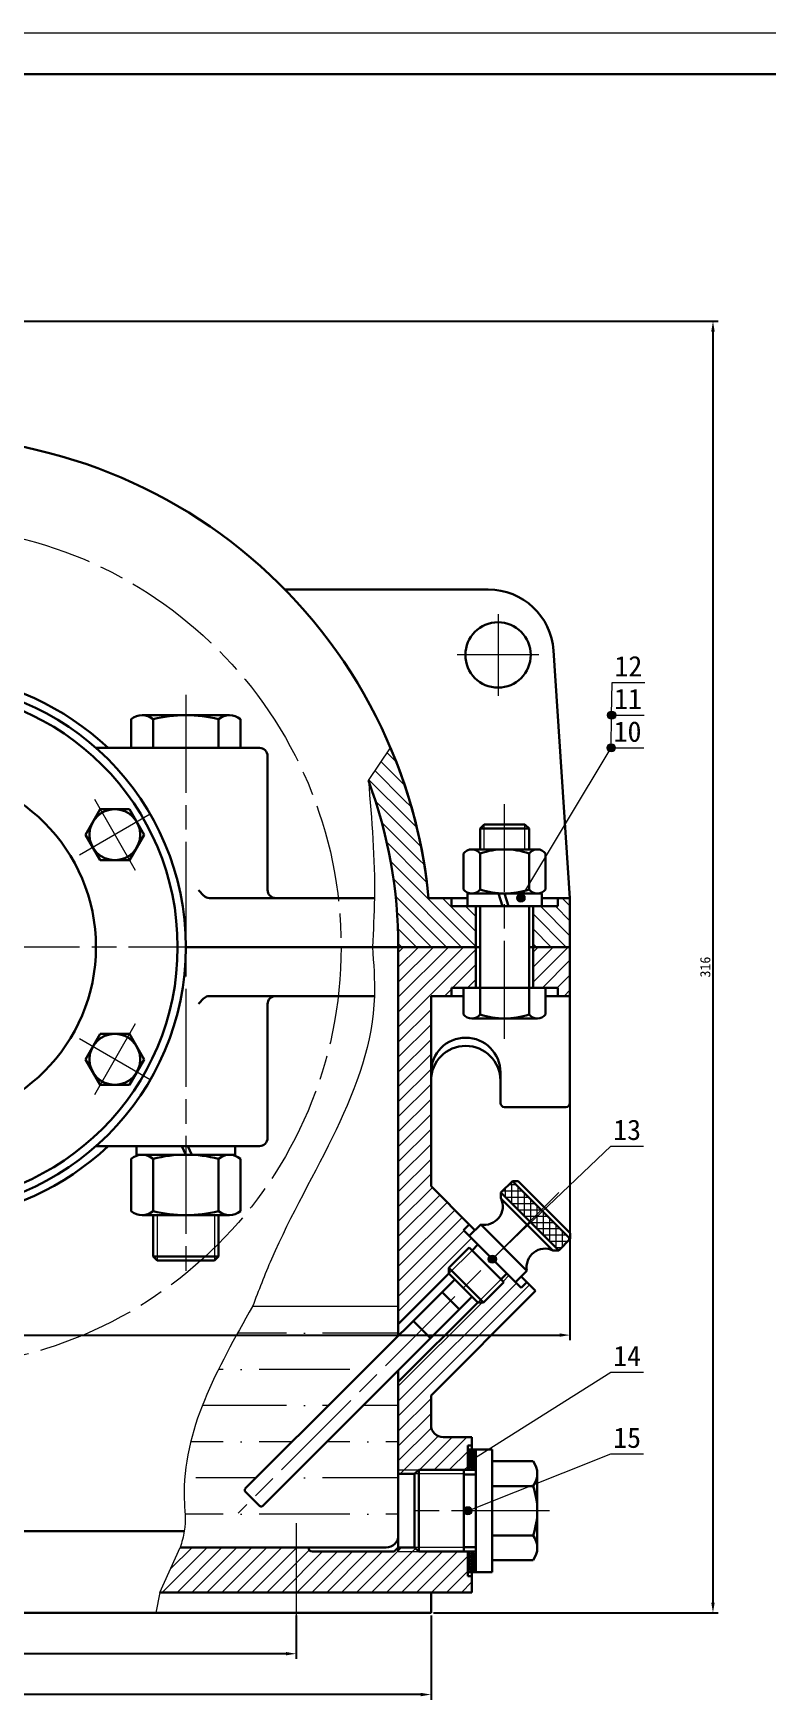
# Model space of a CAD drawing. Header units: millimetres. Extents: x 0 to 1189, y 0 to 841.
# Drawn here: x 449.8 to 629.3, y 433.1 to 841 of the extents above; entities that cross this region are included whole.
import ezdxf
from ezdxf.enums import TextEntityAlignment as Align

# ---------------------------------------------------------------- set-up
doc = ezdxf.new("R2010")
doc.units = ezdxf.units.MM
doc.linetypes.add('ACAD_ISO08W100', pattern=[36, 24, -3, 6, -3])
for name, color, linetype, lineweight in [('中心线', 1, 'ACAD_ISO08W100', 15), ('剖面线', 5, 'Continuous', 15), ('尺寸', 7, 'Continuous', 15), ('文字', 7, 'Continuous', 15), ('标注', 7, 'Continuous', 15), ('粗实线', 7, 'Continuous', 30), ('细实线', 7, 'Continuous', 15)]:
    doc.layers.add(name, color=color, linetype=linetype, lineweight=lineweight)
doc.styles.get("Standard").update_dxf_attribs({"font": ''})
doc.styles.get('Standard').set_extended_font_data('SimSun')
doc.dimstyles.new('ISO-25', dxfattribs={"dimtxt": 2.5, "dimasz": 2.5, "dimexe": 1.25, "dimexo": 0.625, "dimtad": 1, "dimtxsty": 'Standard', "dimcen": 2.5, "dimadec": 0, "dimazin": 0, "dimtfac": 1, "dimtmove": 0, "dimatfit": 3, "dimfxl": 1, "dimarcsym": 0})

# ---------------------------------------------------------------- blocks, each defined once
blk = doc.blocks.new('*D2675')
at = {"layer": 'Defpoints', "color": 0, "transparency": 16777216}
for p in [(337.59, 770.5), (547.12, 454.33), (616.12, 454.33)]:
    blk.add_point(p, dxfattribs=at)
at = {"layer": '尺寸', "color": 0, "lineweight": -2, "transparency": 16777216}
for p, q in [((338.22, 770.5), (617.37, 770.5)), ((616.12, 768), (616.12, 456.83)), ((547.74, 454.33), (617.37, 454.33))]:
    blk.add_line(p, q, dxfattribs=at)
at = {"layer": '尺寸', "color": 0, "transparency": 16777216}
for points in [[(615.7, 768), (616.54, 768), (616.12, 770.5)], [(615.7, 456.83), (616.54, 456.83), (616.12, 454.33)]]:
    blk.add_solid(points, dxfattribs=at)
at = {"layer": '尺寸', "color": 0, "transparency": 16777216, "insert": (614.24, 612.42), "char_height": 2.5, "attachment_point": 5, "rotation": 90}
blk.add_mtext('316', dxfattribs=at)
blk = doc.blocks.new('*D2677')
at = {"layer": 'Defpoints', "color": 0, "transparency": 16777216}
for p in [(212.67, 454.33), (514.12, 454.33), (212.67, 444.33)]:
    blk.add_point(p, dxfattribs=at)
at = {"layer": '尺寸', "color": 0, "lineweight": -2, "transparency": 16777216}
for p, q in [((212.67, 453.71), (212.67, 443.08)), ((514.12, 453.71), (514.12, 443.08)), ((511.62, 444.33), (215.17, 444.33))]:
    blk.add_line(p, q, dxfattribs=at)
at = {"layer": '尺寸', "color": 0, "transparency": 16777216}
for points in [[(215.17, 444.75), (215.17, 443.92), (212.67, 444.33)], [(511.62, 444.75), (511.62, 443.92), (514.12, 444.33)]]:
    blk.add_solid(points, dxfattribs=at)
at = {"layer": '尺寸', "color": 0, "transparency": 16777216, "insert": (363.39, 446.21), "char_height": 2.5, "attachment_point": 5}
blk.add_mtext('301', dxfattribs=at)
blk = doc.blocks.new('*D2678')
at = {"layer": 'Defpoints', "color": 0, "transparency": 16777216}
for p in [(145.67, 617.33), (581.12, 617.33), (581.12, 522.33)]:
    blk.add_point(p, dxfattribs=at)
at = {"layer": '尺寸', "color": 0, "lineweight": -2, "transparency": 16777216}
for p, q in [((145.67, 616.71), (145.67, 521.08)), ((581.12, 616.71), (581.12, 521.08)), ((148.17, 522.33), (578.62, 522.33))]:
    blk.add_line(p, q, dxfattribs=at)
at = {"layer": '尺寸', "color": 0, "transparency": 16777216}
for points in [[(148.17, 522.75), (148.17, 521.92), (145.67, 522.33)], [(578.62, 522.75), (578.62, 521.92), (581.12, 522.33)]]:
    blk.add_solid(points, dxfattribs=at)
at = {"layer": '尺寸', "color": 0, "transparency": 16777216, "insert": (363.39, 524.21), "char_height": 2.5, "attachment_point": 5}
blk.add_mtext('435', dxfattribs=at)
blk = doc.blocks.new('*D2679')
at = {"layer": 'Defpoints', "color": 0, "transparency": 16777216}
for p in [(179.67, 454.33), (547.12, 454.33), (179.67, 434.33)]:
    blk.add_point(p, dxfattribs=at)
at = {"layer": '尺寸', "color": 0, "lineweight": -2, "transparency": 16777216}
for p, q in [((179.67, 453.71), (179.67, 433.08)), ((547.12, 453.71), (547.12, 433.08)), ((544.62, 434.33), (182.17, 434.33))]:
    blk.add_line(p, q, dxfattribs=at)
at = {"layer": '尺寸', "color": 0, "transparency": 16777216}
for points in [[(182.17, 434.75), (182.17, 433.92), (179.67, 434.33)], [(544.62, 434.75), (544.62, 433.92), (547.12, 434.33)]]:
    blk.add_solid(points, dxfattribs=at)
at = {"layer": '尺寸', "color": 0, "transparency": 16777216, "insert": (363.39, 436.21), "char_height": 2.5, "attachment_point": 5}
blk.add_mtext('367', dxfattribs=at)

msp = doc.modelspace()

# ---------------------------------------------------------------- hatches: boundary and pattern name
at = {"layer": '剖面线'}
h = msp.add_hatch(color=256, dxfattribs=at)
edge = h.paths.add_edge_path(flags=16)
edge.add_arc((591.32, 674.08), 1, 0, 360)
h = msp.add_hatch(dxfattribs=at)
h.set_pattern_fill('ANSI31', color=256, scale=0.81562, angle=90, style=0)
edge = h.paths.add_edge_path(flags=16)
edge.add_line((547.12, 629.33), (552.12, 629.33))
edge.add_line((552.12, 629.33), (552.12, 627.33))
edge.add_line((552.12, 627.33), (558.12, 627.33))
edge.add_line((558.12, 627.33), (558.12, 617.33))
edge.add_line((558.12, 617.33), (539.12, 617.33))
edge.add_arc((422.12, 617.33), 117, 0, 20.3798)
edge.add_line((531.8, 658.08), (537.22, 666.08))
edge.add_arc((422.12, 617.33), 125, 5.5089, 22.9516, ccw=False)
edge.add_line((546.54, 629.33), (547.12, 629.33))
h = msp.add_hatch(color=256, dxfattribs=at)
edge = h.paths.add_edge_path(flags=16)
edge.add_arc((591.22, 666.08), 1, 0, 360)
h = msp.add_hatch(color=256, dxfattribs=at)
edge = h.paths.add_edge_path(flags=16)
edge.add_arc((569.12, 629.33), 1, 0, 360)
h = msp.add_hatch(dxfattribs=at)
h.set_pattern_fill('ANSI31', color=256, scale=0.81562, angle=90, style=0)
h.paths.add_polyline_path([(581.12, 629.33), (581.12, 617.33), (572.12, 617.33), (572.12, 627.33), (578.12, 627.33), (578.12, 629.33)], flags=16)
h = msp.add_hatch(dxfattribs=at)
h.set_pattern_fill('ANSI31', color=256, scale=0.81562, style=0)
h.paths.add_polyline_path([(547.12, 605.33), (552.12, 605.33), (552.12, 607.33), (558.12, 607.33), (558.12, 617.33), (539.12, 617.33), (539.12, 525), (551.51, 537.4), (551.51, 538.81), (556.46, 543.76), (557.17, 543.05), (558.58, 544.47), (555.05, 548), (556.46, 549.42), (547.12, 558.76)], flags=16)
h = msp.add_hatch(dxfattribs=at)
h.set_pattern_fill('ANSI31', color=256, scale=0.81562, style=0)
h.paths.add_polyline_path([(581.12, 605.33), (581.12, 617.33), (572.12, 617.33), (572.12, 607.33), (578.12, 607.33), (578.12, 605.33)], flags=16)
h = msp.add_hatch(dxfattribs=at)
h.set_pattern_fill('ANSI37', color=256, scale=0.486535, angle=45, style=0)
h.paths.add_polyline_path([(578.38, 543.05), (581.21, 545.88), (567.07, 560.03), (564.24, 557.2)], flags=16)
h = msp.add_hatch(color=256, dxfattribs=at)
edge = h.paths.add_edge_path(flags=16)
edge.add_arc((562.12, 540.93), 1, 0, 360)
h = msp.add_hatch(dxfattribs=at)
h.set_pattern_fill('ANSI31', color=256, scale=0.81562, style=0)
edge = h.paths.add_edge_path(flags=16)
edge.add_line((570.61, 535.28), (569.19, 533.86))
edge.add_line((569.19, 533.86), (565.66, 537.4))
edge.add_line((565.66, 537.4), (564.24, 535.98))
edge.add_line((564.24, 535.98), (564.95, 535.28))
edge.add_line((564.95, 535.28), (560, 530.33))
edge.add_line((560, 530.33), (558.58, 530.33))
edge.add_line((558.58, 530.33), (539.12, 510.86))
edge.add_line((539.12, 510.86), (539.12, 501.33))
edge.add_line((539.12, 501.33), (539.12, 488.33))
edge.add_line((539.12, 488.33), (543.12, 488.33))
edge.add_line((543.12, 488.33), (544.12, 489.33))
edge.add_line((544.12, 489.33), (556.12, 489.33))
edge.add_line((556.12, 489.33), (556.12, 495.33))
edge.add_line((556.12, 495.33), (557.12, 495.33))
edge.add_line((557.12, 495.33), (557.12, 497.33))
edge.add_line((557.12, 497.33), (550.12, 497.33))
edge.add_arc((550.12, 500.33), 3, 180, 270, ccw=False)
edge.add_line((547.12, 500.33), (547.12, 501.33))
edge.add_line((547.12, 501.33), (547.12, 507.55))
edge.add_line((547.12, 507.55), (572.73, 533.16))
edge.add_line((572.73, 533.16), (570.61, 535.28))
h = msp.add_hatch(dxfattribs=at)
h.set_pattern_fill('ANSI36', color=256, scale=2.79084, angle=135, style=0)
edge = h.paths.add_edge_path(flags=16)
edge.add_line((539.12, 501.33), (539.12, 510.86))
edge.add_line((539.12, 510.86), (539.12, 513.69))
edge.add_line((539.12, 513.69), (505.92, 480.49))
edge.add_arc((505.57, 480.85), 0.5, 225, 315, ccw=False)
edge.add_line((505.22, 480.49), (503.45, 482.26))
edge.add_line((503.45, 482.26), (501.68, 484.03))
edge.add_arc((502.03, 484.38), 0.5, 135, 225, ccw=False)
edge.add_line((501.68, 484.74), (539.12, 522.18))
edge.add_line((539.12, 522.18), (539.12, 529.33))
edge.add_line((539.12, 529.33), (503.45, 529.33))
edge.add_spline(control_points=[(503.45, 529.33), (494.83, 514.14), (484.85, 496.53), (487.3, 475.53), (486.14, 471.66), (485.74, 470.33)], knot_values=[0, 0, 0, 0, 49.949383, 57.878316, 62.001421, 62.001421, 62.001421, 62.001421], degree=3, periodic=0)
edge.add_line((485.74, 470.33), (536.12, 470.33))
edge.add_arc((536.12, 473.33), 3, 270, 360)
edge.add_line((539.12, 473.33), (539.12, 501.33))
h = msp.add_hatch(dxfattribs=at)
h.set_pattern_fill('ANSI37', color=256, scale=0.1, angle=90, style=0)
h.paths.add_polyline_path([(556.12, 494.33), (558.12, 494.33), (558.12, 489.33), (556.12, 489.33)], flags=16)
h = msp.add_hatch(color=256, dxfattribs=at)
edge = h.paths.add_edge_path(flags=16)
edge.add_arc((557.12, 491.83), 1, 0, 360)
h = msp.add_hatch(color=256, dxfattribs=at)
edge = h.paths.add_edge_path(flags=16)
edge.add_arc((556.12, 479.33), 1, 0, 360)
h = msp.add_hatch(dxfattribs=at)
h.set_pattern_fill('ANSI31', color=256, scale=0.81562, style=0)
edge = h.paths.add_edge_path(flags=16)
edge.add_line((480.74, 459.33), (485.74, 470.33))
edge.add_line((485.74, 470.33), (517.12, 470.33))
edge.add_arc((518.12, 470.33), 1, 180, 270)
edge.add_line((518.12, 469.33), (538.12, 469.33))
edge.add_line((538.12, 469.33), (539.12, 470.33))
edge.add_line((539.12, 470.33), (543.12, 470.33))
edge.add_line((543.12, 470.33), (544.12, 469.33))
edge.add_line((544.12, 469.33), (556.12, 469.33))
edge.add_line((556.12, 469.33), (556.12, 463.33))
edge.add_line((556.12, 463.33), (557.12, 463.33))
edge.add_line((557.12, 463.33), (557.12, 459.33))
edge.add_line((557.12, 459.33), (480.74, 459.33))
h = msp.add_hatch(dxfattribs=at)
h.set_pattern_fill('ANSI37', color=256, scale=0.1, angle=90, style=0)
h.paths.add_polyline_path([(556.12, 464.33), (558.12, 464.33), (558.12, 469.33), (556.12, 469.33)], flags=16)

# ---------------------------------------------------------------- linework, layer by layer
at = {"layer": '中心线'}
for p, q in [((563.52, 698.83), (563.52, 678.83)), ((573.52, 688.83), (553.52, 688.83)), ((487.12, 679.08), (487.12, 535.59)), ((464.75, 653.49), (474.75, 636.17)), ((464.75, 653.49), (474.75, 636.17)), ((478.41, 649.83), (461.09, 639.83)), ((478.41, 649.83), (461.09, 639.83)), ((565.12, 594.83), (565.12, 652.33)), ((497.12, 617.33), (347.12, 617.33)), ((474.75, 598.49), (464.75, 581.17)), ((474.75, 598.49), (464.75, 581.17)), ((478.41, 584.83), (461.09, 594.83)), ((478.41, 584.83), (461.09, 594.83)), ((578.38, 557.2), (499.91, 478.73)), ((576.12, 479.33), (540.12, 479.33)), ((514.12, 476.33), (514.12, 452.33))]:
    msp.add_line(p, q, dxfattribs=at)
msp.add_circle((422.12, 617.33), 103, dxfattribs=at)
at = {"layer": '剖面线'}
for centre in [(591.32, 674.08), (591.22, 666.08), (569.12, 629.33), (562.12, 540.93), (557.12, 491.83), (556.12, 479.33)]:
    msp.add_circle(centre, 1, dxfattribs=at)
at = {"layer": '标注'}
for p, q in [((591.32, 674.08), (591.42, 682.08)), ((591.42, 682.08), (599.42, 682.08)), ((591.22, 666.08), (591.32, 674.08)), ((591.32, 674.08), (599.32, 674.08)), ((569.12, 629.33), (591.22, 666.08)), ((591.22, 666.08), (599.22, 666.08)), ((562.12, 540.93), (591.12, 568.59)), ((591.12, 568.59), (599.12, 568.59)), ((557.12, 491.83), (591.12, 513.23)), ((591.12, 513.23), (599.12, 513.23)), ((556.12, 479.33), (591.12, 493.23)), ((591.12, 493.23), (599.12, 493.23))]:
    msp.add_line(p, q, dxfattribs=at)
at = {"layer": '粗实线'}
for p, q in [((1179, 831), (25, 831)), ((561.14, 704.83), (511.39, 704.83)), ((577.11, 689.89), (581.12, 629.33)), ((473.74, 673.08), (473.74, 666.08)), ((497.81, 674.08), (476.43, 674.08)), ((479.12, 673.08), (479.12, 666.08)), ((495.12, 673.08), (495.12, 666.08)), ((500.49, 673.08), (500.49, 666.08)), ((505.12, 666.08), (465.12, 666.08)), ((507.12, 664.08), (507.12, 631.33)), ((466.16, 651.06), (462.56, 644.83)), ((473.35, 651.06), (466.16, 651.06)), ((476.94, 644.83), (473.35, 651.06)), ((462.56, 644.83), (466.16, 638.61)), ((473.35, 638.61), (476.94, 644.83)), ((559.12, 646.33), (560.12, 647.33)), ((559.12, 641.23), (559.12, 646.33)), ((559.12, 646.33), (571.12, 646.33)), ((560.12, 647.33), (570.12, 647.33)), ((571.12, 646.33), (570.12, 647.33)), ((571.12, 641.23), (571.12, 646.33)), ((557.11, 641.23), (573.13, 641.23)), ((466.16, 638.61), (473.35, 638.61)), ((555.1, 631.43), (555.1, 640.23)), ((559.12, 631.43), (559.12, 640.23)), ((571.12, 631.43), (571.12, 640.23)), ((575.13, 631.43), (575.13, 640.23)), ((491.56, 629.89), (490.22, 631.23)), ((492.91, 629.33), (533.27, 629.33)), ((507.12, 631.33), (507.12, 631.33)), ((509.12, 629.33), (509.12, 629.33)), ((547.12, 629.33), (546.54, 629.33)), ((547.12, 629.33), (552.12, 629.33)), ((552.12, 629.33), (552.12, 627.33)), ((556.02, 629.33), (552.12, 629.33)), ((556.02, 627.33), (556.02, 630.43)), ((556.02, 630.43), (574.22, 630.43)), ((557.11, 630.43), (573.13, 630.43)), ((564.62, 627.33), (563.62, 630.43)), ((566.12, 627.33), (565.12, 630.43)), ((574.22, 627.33), (574.22, 630.43)), ((574.22, 629.33), (578.12, 629.33)), ((578.12, 627.33), (578.12, 629.33)), ((578.12, 629.33), (581.12, 629.33)), ((581.12, 629.33), (581.12, 617.33)), ((552.12, 627.33), (558.12, 627.33)), ((574.22, 627.33), (556.02, 627.33)), ((558.12, 627.33), (558.12, 617.33)), ((559.12, 607.33), (559.12, 627.33)), ((571.12, 607.33), (571.12, 627.33)), ((572.12, 617.33), (572.12, 627.33)), ((572.12, 627.33), (578.12, 627.33)), ((487.12, 617.33), (540.77, 617.33)), ((532.77, 617.33), (559.12, 617.33)), ((558.12, 617.33), (539.12, 617.33)), ((539.12, 525), (539.12, 617.33)), ((558.12, 617.33), (539.12, 617.33)), ((558.12, 607.33), (558.12, 617.33)), ((581.12, 617.33), (571.12, 617.33)), ((581.12, 617.33), (572.12, 617.33)), ((572.12, 617.33), (572.12, 607.33)), ((581.12, 617.33), (572.12, 617.33)), ((581.12, 605.33), (581.12, 617.33)), ((581.12, 605.33), (581.12, 617.33)), ((491.56, 604.78), (490.22, 603.43)), ((492.91, 605.33), (533.27, 605.33)), ((509.12, 605.33), (509.12, 605.33)), ((547.12, 605.33), (552.12, 605.33)), ((547.12, 605.33), (547.12, 558.76)), ((552.12, 605.33), (552.12, 607.33)), ((552.12, 607.33), (558.12, 607.33)), ((555.1, 605.33), (552.12, 605.33)), ((555.1, 600.83), (555.1, 607.33)), ((575.13, 607.33), (555.1, 607.33)), ((559.12, 600.83), (559.12, 607.33)), ((571.12, 600.83), (571.12, 607.33)), ((572.12, 607.33), (578.12, 607.33)), ((575.13, 600.83), (575.13, 607.33)), ((575.13, 605.33), (578.12, 605.33)), ((578.12, 607.33), (578.12, 605.33)), ((578.12, 605.33), (581.12, 605.33)), ((581.12, 579.13), (581.12, 605.33)), ((507.12, 603.33), (507.12, 603.33)), ((507.12, 570.59), (507.12, 603.33)), ((557.11, 599.83), (573.13, 599.83)), ((466.16, 596.06), (462.56, 589.83)), ((473.35, 596.06), (466.16, 596.06)), ((476.94, 589.83), (473.35, 596.06)), ((462.56, 589.83), (466.16, 583.61)), ((473.35, 583.61), (476.94, 589.83)), ((466.16, 583.61), (473.35, 583.61)), ((564.12, 579.13), (564.12, 586.63)), ((565.12, 578.13), (572.62, 578.13)), ((580.12, 578.13), (572.62, 578.13)), ((505.12, 568.59), (465.12, 568.59)), ((475.02, 568.59), (475.02, 566.49)), ((486.12, 568.59), (487.12, 566.49)), ((487.62, 568.59), (488.62, 566.49)), ((499.22, 568.59), (499.22, 566.49)), ((473.74, 565.49), (473.74, 552.69)), ((499.22, 566.49), (475.02, 566.49)), ((497.81, 566.49), (476.43, 566.49)), ((479.12, 565.49), (479.12, 552.69)), ((495.12, 565.49), (495.12, 552.69)), ((500.49, 565.49), (500.49, 552.69)), ((567.07, 560.03), (564.24, 557.2)), ((581.21, 545.88), (567.07, 560.03)), ((568.48, 560.03), (567.07, 560.03)), ((581.21, 547.3), (568.48, 560.03)), ((547.12, 558.76), (556.46, 549.42)), ((564.24, 557.2), (578.38, 543.05)), ((564.24, 555.78), (564.24, 557.2)), ((564.24, 555.78), (576.97, 543.05)), ((497.81, 551.69), (476.43, 551.69)), ((479.12, 551.69), (479.12, 541.59)), ((495.12, 551.69), (495.12, 541.59)), ((556.46, 549.42), (555.05, 548)), ((555.05, 548), (558.58, 544.47)), ((556.46, 546.59), (559.29, 549.42)), ((556.46, 549.42), (557.88, 548)), ((559.29, 549.42), (570.61, 538.1)), ((581.21, 545.88), (581.21, 547.3)), ((556.46, 543.76), (551.51, 538.81)), ((556.46, 543.76), (551.51, 538.81)), ((567.78, 535.28), (556.46, 546.59)), ((557.17, 543.05), (556.46, 543.76)), ((564.95, 535.28), (556.46, 543.76)), ((558.58, 544.47), (557.17, 543.05)), ((558.58, 544.47), (557.17, 543.05)), ((578.38, 543.05), (576.97, 543.05)), ((578.38, 543.05), (581.21, 545.88)), ((479.12, 541.59), (480.12, 540.59)), ((495.12, 541.59), (479.12, 541.59)), ((494.12, 540.59), (480.12, 540.59)), ((495.12, 541.59), (494.12, 540.59)), ((551.51, 538.81), (551.51, 537.4)), ((551.51, 538.81), (551.51, 537.4)), ((551.51, 538.81), (560, 530.33)), ((501.68, 484.74), (552.93, 535.98)), ((551.51, 537.4), (539.12, 525)), ((551.51, 537.4), (558.58, 530.33)), ((560, 530.33), (564.95, 535.28)), ((564.95, 535.28), (560, 530.33)), ((565.66, 537.4), (564.24, 535.98)), ((565.66, 537.4), (564.24, 535.98)), ((564.24, 535.98), (564.95, 535.28)), ((569.19, 533.86), (565.66, 537.4)), ((570.61, 538.1), (567.78, 535.28)), ((570.61, 535.28), (569.19, 536.69)), ((570.61, 535.28), (569.19, 533.86)), ((570.61, 535.28), (572.73, 533.16)), ((505.92, 480.49), (557.17, 531.74)), ((558.58, 530.33), (539.12, 510.86)), ((572.73, 533.16), (547.12, 507.55)), ((549.81, 532.87), (554.06, 528.63)), ((558.58, 530.33), (560, 530.33)), ((560, 530.33), (558.58, 530.33)), ((539.12, 522.18), (539.12, 525)), ((542.74, 525.8), (546.98, 521.56)), ((539.12, 513.69), (539.12, 510.86)), ((539.12, 510.86), (539.12, 501.33)), ((547.12, 507.55), (547.12, 501.33)), ((539.12, 488.33), (539.12, 501.33)), ((539.12, 470.33), (539.12, 501.33)), ((539.12, 473.33), (539.12, 501.33)), ((547.12, 500.33), (547.12, 501.33)), ((547.12, 501.33), (547.12, 501.33)), ((550.12, 497.33), (557.12, 497.33)), ((556.12, 489.33), (556.12, 495.33)), ((556.12, 495.33), (557.12, 495.33)), ((556.12, 494.33), (558.12, 494.33)), ((556.12, 489.33), (556.12, 494.33)), ((557.12, 495.33), (557.12, 497.33)), ((557.12, 494.33), (557.12, 495.33)), ((558.12, 464.33), (558.12, 494.33)), ((558.12, 494.33), (562.12, 494.33)), ((558.12, 494.33), (558.12, 489.33)), ((562.12, 494.33), (562.12, 464.33)), ((572.12, 491.43), (562.12, 491.43)), ((539.12, 488.33), (543.12, 488.33)), ((543.12, 488.33), (544.12, 489.33)), ((543.12, 488.33), (544.12, 489.33)), ((543.12, 470.33), (543.12, 488.33)), ((544.12, 489.33), (556.12, 489.33)), ((544.12, 489.33), (555.12, 489.33)), ((544.12, 469.33), (544.12, 489.33)), ((555.12, 489.33), (555.12, 488.23)), ((555.12, 469.33), (555.12, 489.33)), ((555.12, 488.23), (558.12, 488.23)), ((558.12, 489.33), (556.12, 489.33)), ((573.12, 470.26), (573.12, 488.41)), ((501.68, 484.03), (503.45, 482.26)), ((505.22, 480.49), (503.45, 482.26)), ((572.12, 485.38), (562.12, 485.38)), ((422.12, 474.33), (486.74, 474.33)), ((572.12, 473.28), (562.12, 473.28)), ((517.12, 470.33), (485.74, 470.33)), ((536.12, 470.33), (485.74, 470.33)), ((517.12, 470.33), (517.12, 470.33)), ((518.12, 469.33), (538.12, 469.33)), ((539.12, 470.33), (538.12, 469.33)), ((539.12, 470.33), (543.12, 470.33)), ((539.12, 470.33), (539.12, 469.33)), ((544.12, 469.33), (543.12, 470.33)), ((543.12, 470.33), (544.12, 469.33)), ((555.12, 469.33), (544.12, 469.33)), ((544.12, 469.33), (556.12, 469.33)), ((558.12, 470.43), (555.12, 470.43)), ((555.12, 470.43), (555.12, 469.33)), ((558.12, 469.33), (556.12, 469.33)), ((556.12, 469.33), (556.12, 464.33)), ((556.12, 469.33), (556.12, 463.33)), ((558.12, 464.33), (558.12, 469.33)), ((562.12, 467.23), (572.12, 467.23)), ((556.12, 464.33), (558.12, 464.33)), ((556.12, 463.33), (557.12, 463.33)), ((557.12, 464.33), (557.12, 463.33)), ((557.12, 463.33), (557.12, 459.33)), ((562.12, 464.33), (558.12, 464.33)), ((557.12, 459.33), (480.74, 459.33)), ((547.12, 459.33), (547.12, 454.33)), ((422.12, 454.33), (479.74, 454.33)), ((547.12, 454.33), (479.74, 454.33))]:
    msp.add_line(p, q, dxfattribs=at)
for centre, radius in [((563.52, 688.83), 8), ((422.12, 617.33), 65), ((422.12, 617.33), 63), ((422.12, 617.33), 43), ((469.75, 644.83), 6.23), ((469.75, 589.83), 6.23)]:
    msp.add_circle(centre, radius, dxfattribs=at)
for centre, radius, start, end in [((422.12, 617.33), 125, 5.5089, 96.7128), ((561.14, 688.83), 16, 3.7889, 90), ((422.12, 617.33), 67, 46.6794, 84.0029), ((476.43, 669.97), 4.11, 49.1802, 130.8198), ((487.12, 641.58), 32.5, 75.75, 104.25), ((497.81, 669.97), 4.11, 49.1802, 130.8198), ((505.12, 664.08), 2, 0, 90), ((422.12, 617.33), 125, 5.5089, 22.9516), ((422.12, 617.33), 117, 0, 20.3798), ((557.11, 638.72), 2.52, 37.0413, 142.9587), ((565.12, 622.73), 18.5, 71.0754, 108.9246), ((573.13, 638.72), 2.52, 37.0413, 142.9587), ((492.91, 631.23), 1.9, 225, 270), ((509.12, 631.33), 2, 180, 270), ((557.11, 632.95), 2.52, 217.0413, 322.9587), ((565.12, 648.93), 18.5, 251.0754, 288.9246), ((573.13, 632.95), 2.52, 217.0413, 322.9587), ((492.91, 603.43), 1.9, 90, 135), ((509.12, 603.33), 2, 90, 180), ((557.11, 602.35), 2.52, 217.0413, 322.9587), ((565.12, 618.33), 18.5, 251.0754, 288.9246), ((573.13, 602.35), 2.52, 217.0413, 322.9587), ((555.62, 586.63), 8.5, 0, 180), ((555.62, 584.63), 8.5, 0, 180), ((565.12, 579.13), 1, 180, 270), ((580.12, 579.13), 1, 270, 0), ((422.12, 617.33), 67, 275.9971, 313.3206), ((505.12, 570.59), 2, 270, 0), ((476.43, 562.38), 4.11, 49.1802, 130.8198), ((487.12, 533.99), 32.5, 75.75, 104.25), ((497.81, 562.38), 4.11, 49.1802, 130.8198), ((560.18, 553.84), 4.51, 258.6901, 25.56), ((476.43, 555.8), 4.11, 229.1802, 310.8198), ((487.12, 584.19), 32.5, 255.75, 284.25), ((497.81, 555.8), 4.11, 229.1802, 310.8198), ((575.02, 538.99), 4.51, 64.44, 191.3099), ((550.12, 500.33), 3, 180, 270), ((568.04, 488.41), 5.08, 323.4144, 36.5856), ((502.03, 484.38), 0.5, 135, 225), ((554.32, 479.33), 18.8, 341.229, 18.771), ((505.57, 480.85), 0.5, 225, 315), ((536.12, 473.33), 3, 270, 0), ((568.04, 470.26), 5.08, 323.4144, 36.5856), ((518.12, 470.33), 1, 180, 270)]:
    msp.add_arc(centre, radius, start, end, dxfattribs=at)
at = {"layer": '细实线'}
for p, q in [((1189, 841), (0, 841)), ((531.8, 658.08), (537.22, 666.08)), ((560.12, 641.23), (560.12, 647.33)), ((570.12, 641.23), (570.12, 647.33)), ((480.12, 551.69), (480.12, 540.59)), ((494.12, 551.69), (494.12, 540.59)), ((551.51, 537.4), (557.17, 543.05)), ((558.58, 530.33), (564.24, 535.98)), ((539.12, 529.33), (503.45, 529.33)), ((539.12, 522.18), (539.12, 529.33)), ((501.68, 484.74), (539.12, 522.18)), ((505.92, 480.49), (539.12, 513.69)), ((539.12, 513.69), (539.12, 510.86)), ((539.12, 501.33), (539.12, 510.86)), ((539.12, 489.33), (544.12, 489.33)), ((555.12, 488.33), (543.12, 488.33)), ((501.68, 484.03), (503.45, 482.26)), ((505.22, 480.49), (503.45, 482.26)), ((480.74, 459.33), (485.74, 470.33)), ((539.12, 469.33), (544.12, 469.33)), ((555.12, 470.33), (543.12, 470.33)), ((480.74, 459.33), (479.74, 454.33))]:
    msp.add_line(p, q, dxfattribs=at)
for centre, start, end in [((502.03, 484.38), 135, 225), ((505.57, 480.85), 225, 315)]:
    msp.add_arc(centre, 0.5, start, end, dxfattribs=at)
for points, knots in [([(531.8, 658.08), (532.6, 648.5), (533.74, 634.92), (532.99, 621.33), (532.77, 617.33)], [0, 0, 0, 0, 28.782021, 40.792433, 40.792433, 40.792433, 40.792433]), ([(532.77, 617.33), (533.08, 613.31), (535.19, 586.11), (514.58, 558.56), (504.93, 533.21), (503.45, 529.33)], [0, 0, 0, 0, 12.010412, 81.164255, 93.652191, 93.652191, 93.652191, 93.652191]), ([(503.45, 529.33), (494.83, 514.14), (484.85, 496.53), (487.3, 475.53), (486.14, 471.66), (485.74, 470.33)], [0, 0, 0, 0, 49.949383, 57.878316, 62.001421, 62.001421, 62.001421, 62.001421])]:
    msp.add_open_spline(points, degree=3, knots=knots, dxfattribs=at)

# ---------------------------------------------------------------- texts
at = {"layer": '文字'}
for s, p in [('12', (595.42, 686.08)), ('11', (595.32, 678.08)), ('10', (595.22, 670.08)), ('13', (595.12, 572.59)), ('14', (595.12, 517.23)), ('15', (595.12, 497.23))]:
    msp.add_text(s, height=5, dxfattribs=at).set_placement(p, align=Align.MIDDLE_CENTER)

# ---------------------------------------------------------------- dimensions: what is measured, and where the dimension line sits
at = {"layer": '尺寸'}
dim = msp.add_linear_dim(base=(616.12, 454.33), p1=(337.59, 770.5), p2=(547.12, 454.33), angle=90, dimstyle='ISO-25', override={"dimtxt": 2.5, "dimdec": 0, "dimdsep": 46, "dimpost": '<>'}, dxfattribs=at)
dim.commit()
dim.dimension.update_dxf_attribs({"geometry": '*D2675', "text_midpoint": (614.24, 612.42)})
for base, p1, p2, picture, middle in [((581.12, 522.33), (145.67, 617.33), (581.12, 617.33), '*D2678', (363.39, 524.21)), ((179.67, 434.33), (547.12, 454.33), (179.67, 454.33), '*D2679', (363.39, 436.21)), ((212.67, 444.33), (514.12, 454.33), (212.67, 454.33), '*D2677', (363.39, 446.21))]:
    dim = msp.add_linear_dim(base=base, p1=p1, p2=p2, dimstyle='ISO-25', override={"dimtxt": 2.5, "dimdec": 0, "dimdsep": 46, "dimpost": '<>'}, dxfattribs=at)
    dim.commit()
    dim.dimension.update_dxf_attribs({"geometry": picture, "text_midpoint": middle})

doc.saveas('drawing.dxf')
